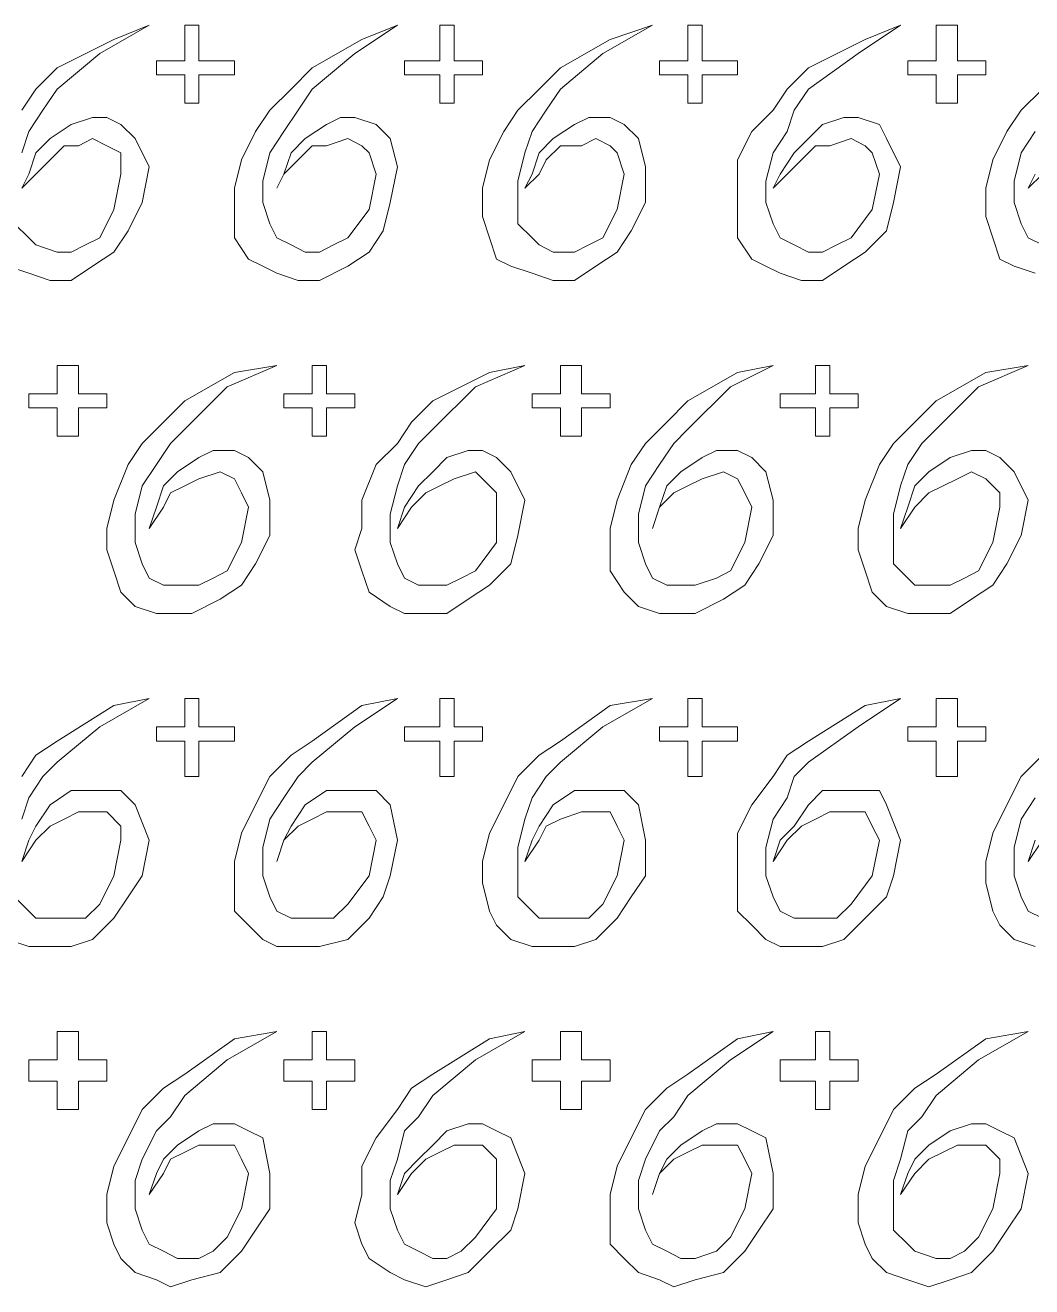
# Model space of a CAD drawing. Extents: x -66030 to 95157, y -13132 to 45879.
# Drawn here: x -5188 to -4633, y 25923 to 26618 of the extents above; entities that cross this region are included whole.
import ezdxf

# ---------------------------------------------------------------- set-up
doc = ezdxf.new("R2010")
doc.units = 0
doc.header["$LTSCALE"] = 100
doc.header["$MEASUREMENT"] = 0
doc.layers.get('0').update_dxf_attribs({"linetype": 'CONTINUOUS'})

msp = doc.modelspace()

# ---------------------------------------------------------------- linework, layer by layer
at = {"lineweight": 0}
for points in [[(-5189.67, 26547.82), (-5185.76, 26559.54), (-5177.95, 26571.26), (-5170.14, 26582.98), (-5146.7, 26602.51), (-5119.36, 26618.13), (-5138.89, 26610.32), (-5170.14, 26594.7), (-5181.86, 26582.98), (-5189.67, 26571.26)], [(-4627.21, 26582.98), (-4638.93, 26571.26), (-4646.74, 26559.54), (-4654.55, 26543.92), (-4658.46, 26528.29), (-4658.46, 26512.67), (-4654.55, 26500.95), (-4650.65, 26489.23), (-4642.83, 26485.33), (-4631.12, 26481.42)], [(-5197.48, 26485.33), (-5185.76, 26481.42), (-5174.05, 26477.52), (-5162.33, 26477.52), (-5150.61, 26485.33), (-5138.89, 26493.14), (-5131.08, 26504.86), (-5123.27, 26520.48), (-5119.36, 26540.01), (-5127.17, 26555.64), (-5134.99, 26563.45), (-5142.8, 26567.35), (-5150.61, 26567.35), (-5162.33, 26563.45), (-5174.05, 26555.64), (-5181.86, 26547.82), (-5185.76, 26536.11), (-5189.67, 26528.29)], [(-4627.21, 26497.05), (-4635.02, 26500.95), (-4638.93, 26508.76), (-4642.83, 26520.48), (-4642.83, 26532.2), (-4638.93, 26547.82), (-4631.12, 26559.54)], [(-5189.67, 26528.29), (-5181.86, 26536.11), (-5174.05, 26543.92), (-5166.23, 26551.73), (-5158.42, 26551.73), (-5150.61, 26555.64), (-5142.8, 26551.73), (-5134.99, 26547.82), (-5134.99, 26536.11), (-5138.89, 26516.58), (-5146.7, 26500.95), (-5154.52, 26497.05), (-5162.33, 26493.14), (-5170.14, 26493.14), (-5181.86, 26497.05), (-5185.76, 26500.95), (-5193.58, 26508.76)], [(-4631.12, 26536.11), (-4635.02, 26528.29), (-4635.02, 26528.29), (-4627.21, 26536.11)], [(-5189.67, 26180.66), (-5185.76, 26192.38), (-5177.95, 26204.1), (-5170.14, 26211.91), (-5146.7, 26231.44), (-5119.36, 26247.06), (-5138.89, 26243.16), (-5170.14, 26223.63), (-5181.86, 26215.82), (-5189.67, 26204.1)], [(-4627.21, 26215.82), (-4638.93, 26204.1), (-4646.74, 26188.47), (-4654.55, 26172.85), (-4658.46, 26157.23), (-4658.46, 26145.51), (-4654.55, 26129.89), (-4650.65, 26122.07), (-4642.83, 26114.26), (-4631.12, 26110.36)], [(-5197.48, 26114.26), (-5185.76, 26110.36), (-5174.05, 26110.36), (-5162.33, 26110.36), (-5150.61, 26114.26), (-5138.89, 26125.98), (-5131.08, 26137.7), (-5123.27, 26149.41), (-5119.36, 26168.94), (-5127.17, 26188.47), (-5134.99, 26196.29), (-5142.8, 26196.29), (-5150.61, 26196.29), (-5162.33, 26196.29), (-5174.05, 26188.47), (-5181.86, 26176.76), (-5185.76, 26168.94), (-5189.67, 26157.23)], [(-4627.21, 26125.98), (-4635.02, 26129.89), (-4638.93, 26137.7), (-4642.83, 26149.41), (-4642.83, 26165.04), (-4638.93, 26180.66), (-4631.12, 26192.38)], [(-5189.67, 26157.23), (-5181.86, 26168.94), (-5174.05, 26176.76), (-5166.23, 26180.66), (-5158.42, 26184.57), (-5150.61, 26184.57), (-5142.8, 26184.57), (-5134.99, 26176.76), (-5134.99, 26168.94), (-5138.89, 26149.41), (-5146.7, 26133.79), (-5154.52, 26125.98), (-5162.33, 26125.98), (-5170.14, 26125.98), (-5181.86, 26125.98), (-5185.76, 26129.89), (-5193.58, 26137.7)], [(-4631.12, 26168.94), (-4635.02, 26157.23), (-4635.02, 26157.23), (-4627.21, 26168.94)]]:
    msp.add_lwpolyline(points, dxfattribs=at)
for points in [[(-5115.46, 26598.6), (-5107.64, 26598.6), (-5099.83, 26598.6), (-5099.83, 26606.41), (-5099.83, 26618.13), (-5095.93, 26618.13), (-5092.02, 26618.13), (-5092.02, 26606.41), (-5092.02, 26598.6), (-5080.3, 26598.6), (-5072.49, 26598.6), (-5072.49, 26594.7), (-5072.49, 26590.79), (-5080.3, 26590.79), (-5092.02, 26590.79), (-5092.02, 26582.98), (-5092.02, 26575.17), (-5095.93, 26575.17), (-5099.83, 26575.17), (-5099.83, 26582.98), (-5099.83, 26590.79), (-5107.64, 26590.79), (-5115.46, 26590.79), (-5115.46, 26594.7), (-5115.46, 26598.6)], [(-5049.05, 26528.29), (-5045.15, 26536.11), (-5037.34, 26543.92), (-5029.53, 26551.73), (-5021.71, 26551.73), (-5010, 26555.64), (-5002.18, 26551.73), (-4998.28, 26547.82), (-4994.37, 26536.11), (-4998.28, 26516.58), (-5010, 26500.95), (-5017.81, 26497.05), (-5025.62, 26493.14), (-5033.43, 26493.14), (-5041.24, 26497.05), (-5049.05, 26500.95), (-5052.96, 26508.76), (-5056.87, 26520.48), (-5056.87, 26532.2), (-5052.96, 26547.82), (-5045.15, 26559.54), (-5037.34, 26571.26), (-5029.53, 26582.98), (-5006.09, 26602.51), (-4982.65, 26618.13), (-5002.18, 26610.32), (-5029.53, 26594.7), (-5041.24, 26582.98), (-5052.96, 26571.26), (-5060.77, 26559.54), (-5068.58, 26543.92), (-5072.49, 26528.29), (-5072.49, 26512.67), (-5072.49, 26500.95), (-5064.68, 26489.23), (-5056.87, 26485.33), (-5049.05, 26481.42), (-5037.34, 26477.52), (-5025.62, 26477.52), (-5010, 26485.33), (-4998.28, 26493.14), (-4990.47, 26504.86), (-4986.56, 26520.48), (-4982.65, 26540.01), (-4986.56, 26555.64), (-4994.37, 26563.45), (-5006.09, 26567.35), (-5013.9, 26567.35), (-5021.71, 26563.45), (-5033.43, 26555.64), (-5041.24, 26547.82), (-5045.15, 26536.11), (-5049.05, 26528.29)], [(-4978.75, 26598.6), (-4970.94, 26598.6), (-4959.22, 26598.6), (-4959.22, 26606.41), (-4959.22, 26618.13), (-4955.31, 26618.13), (-4951.41, 26618.13), (-4951.41, 26606.41), (-4951.41, 26598.6), (-4943.59, 26598.6), (-4935.78, 26598.6), (-4935.78, 26594.7), (-4935.78, 26590.79), (-4943.59, 26590.79), (-4951.41, 26590.79), (-4951.41, 26582.98), (-4951.41, 26575.17), (-4955.31, 26575.17), (-4959.22, 26575.17), (-4959.22, 26582.98), (-4959.22, 26590.79), (-4970.94, 26590.79), (-4978.75, 26590.79), (-4978.75, 26594.7), (-4978.75, 26598.6)], [(-4912.35, 26528.29), (-4904.53, 26536.11), (-4900.63, 26543.92), (-4892.82, 26551.73), (-4881.1, 26551.73), (-4873.29, 26555.64), (-4865.47, 26551.73), (-4861.57, 26547.82), (-4857.66, 26536.11), (-4861.57, 26516.58), (-4869.38, 26500.95), (-4877.19, 26497.05), (-4885, 26493.14), (-4896.72, 26493.14), (-4904.53, 26497.05), (-4908.44, 26500.95), (-4916.25, 26508.76), (-4916.25, 26520.48), (-4916.25, 26532.2), (-4912.35, 26547.82), (-4908.44, 26559.54), (-4900.63, 26571.26), (-4892.82, 26582.98), (-4869.38, 26602.51), (-4842.04, 26618.13), (-4865.47, 26610.32), (-4892.82, 26594.7), (-4904.53, 26582.98), (-4916.25, 26571.26), (-4924.06, 26559.54), (-4931.88, 26543.92), (-4935.78, 26528.29), (-4935.78, 26512.67), (-4931.88, 26500.95), (-4927.97, 26489.23), (-4920.16, 26485.33), (-4908.44, 26481.42), (-4896.72, 26477.52), (-4885, 26477.52), (-4873.29, 26485.33), (-4861.57, 26493.14), (-4853.76, 26504.86), (-4845.94, 26520.48), (-4845.94, 26540.01), (-4849.85, 26555.64), (-4857.66, 26563.45), (-4865.47, 26567.35), (-4877.19, 26567.35), (-4885, 26563.45), (-4896.72, 26555.64), (-4904.53, 26547.82), (-4908.44, 26536.11), (-4912.35, 26528.29)], [(-4838.13, 26598.6), (-4830.32, 26598.6), (-4822.51, 26598.6), (-4822.51, 26606.41), (-4822.51, 26618.13), (-4818.6, 26618.13), (-4814.7, 26618.13), (-4814.7, 26606.41), (-4814.7, 26598.6), (-4806.88, 26598.6), (-4795.17, 26598.6), (-4795.17, 26594.7), (-4795.17, 26590.79), (-4806.88, 26590.79), (-4814.7, 26590.79), (-4814.7, 26582.98), (-4814.7, 26575.17), (-4818.6, 26575.17), (-4822.51, 26575.17), (-4822.51, 26582.98), (-4822.51, 26590.79), (-4830.32, 26590.79), (-4838.13, 26590.79), (-4838.13, 26594.7), (-4838.13, 26598.6)], [(-4775.64, 26528.29), (-4767.83, 26536.11), (-4760.01, 26543.92), (-4752.2, 26551.73), (-4744.39, 26551.73), (-4732.67, 26555.64), (-4724.86, 26551.73), (-4720.95, 26547.82), (-4717.05, 26536.11), (-4720.95, 26516.58), (-4732.67, 26500.95), (-4740.48, 26497.05), (-4748.3, 26493.14), (-4756.11, 26493.14), (-4763.92, 26497.05), (-4771.73, 26500.95), (-4775.64, 26508.76), (-4779.54, 26520.48), (-4779.54, 26532.2), (-4775.64, 26547.82), (-4767.83, 26559.54), (-4763.92, 26571.26), (-4756.11, 26582.98), (-4728.77, 26602.51), (-4705.33, 26618.13), (-4724.86, 26610.32), (-4756.11, 26594.7), (-4767.83, 26582.98), (-4775.64, 26571.26), (-4787.36, 26559.54), (-4795.17, 26543.92), (-4795.17, 26528.29), (-4795.17, 26512.67), (-4795.17, 26500.95), (-4787.36, 26489.23), (-4779.54, 26485.33), (-4771.73, 26481.42), (-4760.01, 26477.52), (-4748.3, 26477.52), (-4736.58, 26485.33), (-4724.86, 26493.14), (-4713.14, 26504.86), (-4709.24, 26520.48), (-4705.33, 26540.01), (-4713.14, 26555.64), (-4717.05, 26563.45), (-4728.77, 26567.35), (-4736.58, 26567.35), (-4748.3, 26563.45), (-4756.11, 26555.64), (-4763.92, 26547.82), (-4771.73, 26536.11), (-4775.64, 26528.29)], [(-4701.42, 26598.6), (-4693.61, 26598.6), (-4685.8, 26598.6), (-4685.8, 26606.41), (-4685.8, 26618.13), (-4677.99, 26618.13), (-4674.08, 26618.13), (-4674.08, 26606.41), (-4674.08, 26598.6), (-4666.27, 26598.6), (-4658.46, 26598.6), (-4658.46, 26594.7), (-4658.46, 26590.79), (-4666.27, 26590.79), (-4674.08, 26590.79), (-4674.08, 26582.98), (-4674.08, 26575.17), (-4677.99, 26575.17), (-4685.8, 26575.17), (-4685.8, 26582.98), (-4685.8, 26590.79), (-4693.61, 26590.79), (-4701.42, 26590.79), (-4701.42, 26594.7), (-4701.42, 26598.6)], [(-5185.76, 26415.02), (-5177.95, 26415.02), (-5170.14, 26415.02), (-5170.14, 26422.83), (-5170.14, 26430.64), (-5162.33, 26430.64), (-5158.42, 26430.64), (-5158.42, 26422.83), (-5158.42, 26415.02), (-5150.61, 26415.02), (-5142.8, 26415.02), (-5142.8, 26411.11), (-5142.8, 26407.21), (-5150.61, 26407.21), (-5158.42, 26407.21), (-5158.42, 26399.4), (-5158.42, 26391.58), (-5162.33, 26391.58), (-5170.14, 26391.58), (-5170.14, 26399.4), (-5170.14, 26407.21), (-5177.95, 26407.21), (-5185.76, 26407.21), (-5185.76, 26411.11), (-5185.76, 26415.02)], [(-5119.36, 26340.81), (-5111.55, 26352.53), (-5107.64, 26360.34), (-5099.83, 26364.24), (-5092.02, 26368.15), (-5080.3, 26372.06), (-5072.49, 26368.15), (-5068.58, 26360.34), (-5064.68, 26352.53), (-5068.58, 26333), (-5076.4, 26317.37), (-5084.21, 26313.47), (-5092.02, 26309.56), (-5103.74, 26309.56), (-5111.55, 26309.56), (-5119.36, 26313.47), (-5123.27, 26321.28), (-5127.17, 26333), (-5127.17, 26348.62), (-5123.27, 26364.24), (-5115.46, 26375.96), (-5107.64, 26387.68), (-5099.83, 26395.49), (-5076.4, 26418.93), (-5049.05, 26430.64), (-5072.49, 26426.74), (-5099.83, 26411.11), (-5111.55, 26399.4), (-5123.27, 26387.68), (-5131.08, 26375.96), (-5138.89, 26356.43), (-5142.8, 26340.81), (-5142.8, 26329.09), (-5138.89, 26317.37), (-5134.99, 26305.65), (-5127.17, 26297.84), (-5115.46, 26293.94), (-5107.64, 26293.94), (-5095.93, 26293.94), (-5080.3, 26301.75), (-5068.58, 26309.56), (-5060.77, 26321.28), (-5052.96, 26336.9), (-5052.96, 26356.43), (-5056.87, 26372.06), (-5064.68, 26379.87), (-5072.49, 26383.77), (-5084.21, 26383.77), (-5092.02, 26379.87), (-5103.74, 26372.06), (-5111.55, 26364.24), (-5115.46, 26352.53), (-5119.36, 26340.81)], [(-5045.15, 26415.02), (-5037.34, 26415.02), (-5029.53, 26415.02), (-5029.53, 26422.83), (-5029.53, 26430.64), (-5025.62, 26430.64), (-5021.71, 26430.64), (-5021.71, 26422.83), (-5021.71, 26415.02), (-5013.9, 26415.02), (-5006.09, 26415.02), (-5006.09, 26411.11), (-5006.09, 26407.21), (-5013.9, 26407.21), (-5021.71, 26407.21), (-5021.71, 26399.4), (-5021.71, 26391.58), (-5025.62, 26391.58), (-5029.53, 26391.58), (-5029.53, 26399.4), (-5029.53, 26407.21), (-5037.34, 26407.21), (-5045.15, 26407.21), (-5045.15, 26411.11), (-5045.15, 26415.02)], [(-4982.65, 26340.81), (-4974.84, 26352.53), (-4967.03, 26360.34), (-4959.22, 26364.24), (-4951.41, 26368.15), (-4939.69, 26372.06), (-4935.78, 26368.15), (-4927.97, 26360.34), (-4927.97, 26352.53), (-4927.97, 26333), (-4939.69, 26317.37), (-4947.5, 26313.47), (-4955.31, 26309.56), (-4963.12, 26309.56), (-4970.94, 26309.56), (-4978.75, 26313.47), (-4982.65, 26321.28), (-4986.56, 26333), (-4986.56, 26348.62), (-4982.65, 26364.24), (-4978.75, 26375.96), (-4970.94, 26387.68), (-4963.12, 26395.49), (-4939.69, 26418.93), (-4912.35, 26430.64), (-4931.88, 26426.74), (-4963.12, 26411.11), (-4974.84, 26399.4), (-4982.65, 26387.68), (-4994.37, 26375.96), (-5002.18, 26356.43), (-5002.18, 26340.81), (-5006.09, 26329.09), (-5002.18, 26317.37), (-4998.28, 26305.65), (-4986.56, 26297.84), (-4978.75, 26293.94), (-4967.03, 26293.94), (-4955.31, 26293.94), (-4943.59, 26301.75), (-4931.88, 26309.56), (-4920.16, 26321.28), (-4916.25, 26336.9), (-4912.35, 26356.43), (-4920.16, 26372.06), (-4927.97, 26379.87), (-4935.78, 26383.77), (-4943.59, 26383.77), (-4955.31, 26379.87), (-4963.12, 26372.06), (-4970.94, 26364.24), (-4978.75, 26352.53), (-4982.65, 26340.81)], [(-4908.44, 26415.02), (-4900.63, 26415.02), (-4892.82, 26415.02), (-4892.82, 26422.83), (-4892.82, 26430.64), (-4888.91, 26430.64), (-4881.1, 26430.64), (-4881.1, 26422.83), (-4881.1, 26415.02), (-4873.29, 26415.02), (-4865.47, 26415.02), (-4865.47, 26411.11), (-4865.47, 26407.21), (-4873.29, 26407.21), (-4881.1, 26407.21), (-4881.1, 26399.4), (-4881.1, 26391.58), (-4888.91, 26391.58), (-4892.82, 26391.58), (-4892.82, 26399.4), (-4892.82, 26407.21), (-4900.63, 26407.21), (-4908.44, 26407.21), (-4908.44, 26411.11), (-4908.44, 26415.02)], [(-4842.04, 26340.81), (-4838.13, 26352.53), (-4830.32, 26360.34), (-4822.51, 26364.24), (-4814.7, 26368.15), (-4802.98, 26372.06), (-4795.17, 26368.15), (-4791.26, 26360.34), (-4787.36, 26352.53), (-4791.26, 26333), (-4799.07, 26317.37), (-4806.88, 26313.47), (-4818.6, 26309.56), (-4826.41, 26309.56), (-4834.23, 26309.56), (-4842.04, 26313.47), (-4845.94, 26321.28), (-4849.85, 26333), (-4849.85, 26348.62), (-4845.94, 26364.24), (-4838.13, 26375.96), (-4830.32, 26387.68), (-4822.51, 26395.49), (-4799.07, 26418.93), (-4775.64, 26430.64), (-4795.17, 26426.74), (-4822.51, 26411.11), (-4834.23, 26399.4), (-4845.94, 26387.68), (-4853.76, 26375.96), (-4861.57, 26356.43), (-4865.47, 26340.81), (-4865.47, 26329.09), (-4865.47, 26317.37), (-4857.66, 26305.65), (-4849.85, 26297.84), (-4838.13, 26293.94), (-4830.32, 26293.94), (-4818.6, 26293.94), (-4802.98, 26301.75), (-4791.26, 26309.56), (-4783.45, 26321.28), (-4775.64, 26336.9), (-4775.64, 26356.43), (-4779.54, 26372.06), (-4787.36, 26379.87), (-4795.17, 26383.77), (-4806.88, 26383.77), (-4814.7, 26379.87), (-4826.41, 26372.06), (-4834.23, 26364.24), (-4838.13, 26352.53), (-4842.04, 26340.81)], [(-4771.73, 26415.02), (-4760.01, 26415.02), (-4752.2, 26415.02), (-4752.2, 26422.83), (-4752.2, 26430.64), (-4748.3, 26430.64), (-4744.39, 26430.64), (-4744.39, 26422.83), (-4744.39, 26415.02), (-4736.58, 26415.02), (-4728.77, 26415.02), (-4728.77, 26411.11), (-4728.77, 26407.21), (-4736.58, 26407.21), (-4744.39, 26407.21), (-4744.39, 26399.4), (-4744.39, 26391.58), (-4748.3, 26391.58), (-4752.2, 26391.58), (-4752.2, 26399.4), (-4752.2, 26407.21), (-4760.01, 26407.21), (-4771.73, 26407.21), (-4771.73, 26411.11), (-4771.73, 26415.02)], [(-4705.33, 26340.81), (-4697.52, 26352.53), (-4689.71, 26360.34), (-4681.89, 26364.24), (-4674.08, 26368.15), (-4666.27, 26372.06), (-4658.46, 26368.15), (-4650.65, 26360.34), (-4650.65, 26352.53), (-4654.55, 26333), (-4662.36, 26317.37), (-4670.18, 26313.47), (-4677.99, 26309.56), (-4685.8, 26309.56), (-4697.52, 26309.56), (-4701.42, 26313.47), (-4709.24, 26321.28), (-4709.24, 26333), (-4709.24, 26348.62), (-4705.33, 26364.24), (-4701.42, 26375.96), (-4693.61, 26387.68), (-4685.8, 26395.49), (-4662.36, 26418.93), (-4635.02, 26430.64), (-4658.46, 26426.74), (-4685.8, 26411.11), (-4697.52, 26399.4), (-4709.24, 26387.68), (-4717.05, 26375.96), (-4724.86, 26356.43), (-4728.77, 26340.81), (-4728.77, 26329.09), (-4724.86, 26317.37), (-4720.95, 26305.65), (-4713.14, 26297.84), (-4701.42, 26293.94), (-4689.71, 26293.94), (-4677.99, 26293.94), (-4666.27, 26301.75), (-4654.55, 26309.56), (-4646.74, 26321.28), (-4638.93, 26336.9), (-4635.02, 26356.43), (-4642.83, 26372.06), (-4650.65, 26379.87), (-4658.46, 26383.77), (-4666.27, 26383.77), (-4677.99, 26379.87), (-4689.71, 26372.06), (-4697.52, 26364.24), (-4701.42, 26352.53), (-4705.33, 26340.81)], [(-5115.46, 26231.44), (-5107.64, 26231.44), (-5099.83, 26231.44), (-5099.83, 26239.25), (-5099.83, 26247.06), (-5095.93, 26247.06), (-5092.02, 26247.06), (-5092.02, 26239.25), (-5092.02, 26231.44), (-5080.3, 26231.44), (-5072.49, 26231.44), (-5072.49, 26227.53), (-5072.49, 26223.63), (-5080.3, 26223.63), (-5092.02, 26223.63), (-5092.02, 26211.91), (-5092.02, 26204.1), (-5095.93, 26204.1), (-5099.83, 26204.1), (-5099.83, 26211.91), (-5099.83, 26223.63), (-5107.64, 26223.63), (-5115.46, 26223.63), (-5115.46, 26227.53), (-5115.46, 26231.44)], [(-5049.05, 26157.23), (-5045.15, 26168.94), (-5037.34, 26176.76), (-5029.53, 26180.66), (-5021.71, 26184.57), (-5010, 26184.57), (-5002.18, 26184.57), (-4998.28, 26176.76), (-4994.37, 26168.94), (-4998.28, 26149.41), (-5010, 26133.79), (-5017.81, 26125.98), (-5025.62, 26125.98), (-5033.43, 26125.98), (-5041.24, 26125.98), (-5049.05, 26129.89), (-5052.96, 26137.7), (-5056.87, 26149.41), (-5056.87, 26165.04), (-5052.96, 26180.66), (-5045.15, 26192.38), (-5037.34, 26204.1), (-5029.53, 26211.91), (-5006.09, 26231.44), (-4982.65, 26247.06), (-5002.18, 26243.16), (-5029.53, 26223.63), (-5041.24, 26215.82), (-5052.96, 26204.1), (-5060.77, 26188.47), (-5068.58, 26172.85), (-5072.49, 26157.23), (-5072.49, 26145.51), (-5072.49, 26129.89), (-5064.68, 26122.07), (-5056.87, 26114.26), (-5049.05, 26110.36), (-5037.34, 26110.36), (-5025.62, 26110.36), (-5010, 26114.26), (-4998.28, 26125.98), (-4990.47, 26137.7), (-4986.56, 26149.41), (-4982.65, 26168.94), (-4986.56, 26188.47), (-4994.37, 26196.29), (-5006.09, 26196.29), (-5013.9, 26196.29), (-5021.71, 26196.29), (-5033.43, 26188.47), (-5041.24, 26176.76), (-5045.15, 26168.94), (-5049.05, 26157.23)], [(-4978.75, 26231.44), (-4970.94, 26231.44), (-4959.22, 26231.44), (-4959.22, 26239.25), (-4959.22, 26247.06), (-4955.31, 26247.06), (-4951.41, 26247.06), (-4951.41, 26239.25), (-4951.41, 26231.44), (-4943.59, 26231.44), (-4935.78, 26231.44), (-4935.78, 26227.53), (-4935.78, 26223.63), (-4943.59, 26223.63), (-4951.41, 26223.63), (-4951.41, 26211.91), (-4951.41, 26204.1), (-4955.31, 26204.1), (-4959.22, 26204.1), (-4959.22, 26211.91), (-4959.22, 26223.63), (-4970.94, 26223.63), (-4978.75, 26223.63), (-4978.75, 26227.53), (-4978.75, 26231.44)], [(-4912.35, 26157.23), (-4904.53, 26168.94), (-4900.63, 26176.76), (-4892.82, 26180.66), (-4881.1, 26184.57), (-4873.29, 26184.57), (-4865.47, 26184.57), (-4861.57, 26176.76), (-4857.66, 26168.94), (-4861.57, 26149.41), (-4869.38, 26133.79), (-4877.19, 26125.98), (-4885, 26125.98), (-4896.72, 26125.98), (-4904.53, 26125.98), (-4908.44, 26129.89), (-4916.25, 26137.7), (-4916.25, 26149.41), (-4916.25, 26165.04), (-4912.35, 26180.66), (-4908.44, 26192.38), (-4900.63, 26204.1), (-4892.82, 26211.91), (-4869.38, 26231.44), (-4842.04, 26247.06), (-4865.47, 26243.16), (-4892.82, 26223.63), (-4904.53, 26215.82), (-4916.25, 26204.1), (-4924.06, 26188.47), (-4931.88, 26172.85), (-4935.78, 26157.23), (-4935.78, 26145.51), (-4931.88, 26129.89), (-4927.97, 26122.07), (-4920.16, 26114.26), (-4908.44, 26110.36), (-4896.72, 26110.36), (-4885, 26110.36), (-4873.29, 26114.26), (-4861.57, 26125.98), (-4853.76, 26137.7), (-4845.94, 26149.41), (-4845.94, 26168.94), (-4849.85, 26188.47), (-4857.66, 26196.29), (-4865.47, 26196.29), (-4877.19, 26196.29), (-4885, 26196.29), (-4896.72, 26188.47), (-4904.53, 26176.76), (-4908.44, 26168.94), (-4912.35, 26157.23)], [(-4838.13, 26231.44), (-4830.32, 26231.44), (-4822.51, 26231.44), (-4822.51, 26239.25), (-4822.51, 26247.06), (-4818.6, 26247.06), (-4814.7, 26247.06), (-4814.7, 26239.25), (-4814.7, 26231.44), (-4806.88, 26231.44), (-4795.17, 26231.44), (-4795.17, 26227.53), (-4795.17, 26223.63), (-4806.88, 26223.63), (-4814.7, 26223.63), (-4814.7, 26211.91), (-4814.7, 26204.1), (-4818.6, 26204.1), (-4822.51, 26204.1), (-4822.51, 26211.91), (-4822.51, 26223.63), (-4830.32, 26223.63), (-4838.13, 26223.63), (-4838.13, 26227.53), (-4838.13, 26231.44)], [(-4775.64, 26157.23), (-4767.83, 26168.94), (-4760.01, 26176.76), (-4752.2, 26180.66), (-4744.39, 26184.57), (-4732.67, 26184.57), (-4724.86, 26184.57), (-4720.95, 26176.76), (-4717.05, 26168.94), (-4720.95, 26149.41), (-4732.67, 26133.79), (-4740.48, 26125.98), (-4748.3, 26125.98), (-4756.11, 26125.98), (-4763.92, 26125.98), (-4771.73, 26129.89), (-4775.64, 26137.7), (-4779.54, 26149.41), (-4779.54, 26165.04), (-4775.64, 26180.66), (-4767.83, 26192.38), (-4763.92, 26204.1), (-4756.11, 26211.91), (-4728.77, 26231.44), (-4705.33, 26247.06), (-4724.86, 26243.16), (-4756.11, 26223.63), (-4767.83, 26215.82), (-4775.64, 26204.1), (-4787.36, 26188.47), (-4795.17, 26172.85), (-4795.17, 26157.23), (-4795.17, 26145.51), (-4795.17, 26129.89), (-4787.36, 26122.07), (-4779.54, 26114.26), (-4771.73, 26110.36), (-4760.01, 26110.36), (-4748.3, 26110.36), (-4736.58, 26114.26), (-4724.86, 26125.98), (-4713.14, 26137.7), (-4709.24, 26149.41), (-4705.33, 26168.94), (-4713.14, 26188.47), (-4717.05, 26196.29), (-4728.77, 26196.29), (-4736.58, 26196.29), (-4748.3, 26196.29), (-4756.11, 26188.47), (-4763.92, 26176.76), (-4771.73, 26168.94), (-4775.64, 26157.23)], [(-4701.42, 26231.44), (-4693.61, 26231.44), (-4685.8, 26231.44), (-4685.8, 26239.25), (-4685.8, 26247.06), (-4677.99, 26247.06), (-4674.08, 26247.06), (-4674.08, 26239.25), (-4674.08, 26231.44), (-4666.27, 26231.44), (-4658.46, 26231.44), (-4658.46, 26227.53), (-4658.46, 26223.63), (-4666.27, 26223.63), (-4674.08, 26223.63), (-4674.08, 26211.91), (-4674.08, 26204.1), (-4677.99, 26204.1), (-4685.8, 26204.1), (-4685.8, 26211.91), (-4685.8, 26223.63), (-4693.61, 26223.63), (-4701.42, 26223.63), (-4701.42, 26227.53), (-4701.42, 26231.44)], [(-5185.76, 26047.86), (-5177.95, 26047.86), (-5170.14, 26047.86), (-5170.14, 26055.67), (-5170.14, 26063.48), (-5162.33, 26063.48), (-5158.42, 26063.48), (-5158.42, 26055.67), (-5158.42, 26047.86), (-5150.61, 26047.86), (-5142.8, 26047.86), (-5142.8, 26040.05), (-5142.8, 26036.14), (-5150.61, 26036.14), (-5158.42, 26036.14), (-5158.42, 26028.33), (-5158.42, 26020.52), (-5162.33, 26020.52), (-5170.14, 26020.52), (-5170.14, 26028.33), (-5170.14, 26036.14), (-5177.95, 26036.14), (-5185.76, 26036.14), (-5185.76, 26040.05), (-5185.76, 26047.86)], [(-5119.36, 25973.65), (-5111.55, 25985.36), (-5107.64, 25993.18), (-5099.83, 25997.08), (-5092.02, 26000.99), (-5080.3, 26000.99), (-5072.49, 26000.99), (-5068.58, 25993.18), (-5064.68, 25985.36), (-5068.58, 25965.83), (-5076.4, 25950.21), (-5084.21, 25942.4), (-5092.02, 25938.49), (-5103.74, 25938.49), (-5111.55, 25942.4), (-5119.36, 25946.3), (-5123.27, 25954.12), (-5127.17, 25965.83), (-5127.17, 25981.46), (-5123.27, 25993.18), (-5115.46, 26008.8), (-5107.64, 26016.61), (-5099.83, 26028.33), (-5076.4, 26047.86), (-5049.05, 26063.48), (-5072.49, 26059.58), (-5099.83, 26040.05), (-5111.55, 26032.24), (-5123.27, 26020.52), (-5131.08, 26004.89), (-5138.89, 25989.27), (-5142.8, 25973.65), (-5142.8, 25958.02), (-5138.89, 25946.3), (-5134.99, 25938.49), (-5127.17, 25930.68), (-5115.46, 25926.77), (-5107.64, 25922.87), (-5095.93, 25926.77), (-5080.3, 25930.68), (-5068.58, 25942.4), (-5060.77, 25954.12), (-5052.96, 25965.83), (-5052.96, 25985.36), (-5056.87, 26004.89), (-5064.68, 26008.8), (-5072.49, 26012.71), (-5084.21, 26012.71), (-5092.02, 26008.8), (-5103.74, 26000.99), (-5111.55, 25993.18), (-5115.46, 25985.36), (-5119.36, 25973.65)], [(-5045.15, 26047.86), (-5037.34, 26047.86), (-5029.53, 26047.86), (-5029.53, 26055.67), (-5029.53, 26063.48), (-5025.62, 26063.48), (-5021.71, 26063.48), (-5021.71, 26055.67), (-5021.71, 26047.86), (-5013.9, 26047.86), (-5006.09, 26047.86), (-5006.09, 26040.05), (-5006.09, 26036.14), (-5013.9, 26036.14), (-5021.71, 26036.14), (-5021.71, 26028.33), (-5021.71, 26020.52), (-5025.62, 26020.52), (-5029.53, 26020.52), (-5029.53, 26028.33), (-5029.53, 26036.14), (-5037.34, 26036.14), (-5045.15, 26036.14), (-5045.15, 26040.05), (-5045.15, 26047.86)], [(-4982.65, 25973.65), (-4974.84, 25985.36), (-4967.03, 25993.18), (-4959.22, 25997.08), (-4951.41, 26000.99), (-4939.69, 26000.99), (-4935.78, 26000.99), (-4927.97, 25993.18), (-4927.97, 25985.36), (-4927.97, 25965.83), (-4939.69, 25950.21), (-4947.5, 25942.4), (-4955.31, 25938.49), (-4963.12, 25938.49), (-4970.94, 25942.4), (-4978.75, 25946.3), (-4982.65, 25954.12), (-4986.56, 25965.83), (-4986.56, 25981.46), (-4982.65, 25993.18), (-4978.75, 26008.8), (-4970.94, 26016.61), (-4963.12, 26028.33), (-4939.69, 26047.86), (-4912.35, 26063.48), (-4931.88, 26059.58), (-4963.12, 26040.05), (-4974.84, 26032.24), (-4982.65, 26020.52), (-4994.37, 26004.89), (-5002.18, 25989.27), (-5002.18, 25973.65), (-5006.09, 25958.02), (-5002.18, 25946.3), (-4998.28, 25938.49), (-4986.56, 25930.68), (-4978.75, 25926.77), (-4967.03, 25922.87), (-4955.31, 25926.77), (-4943.59, 25930.68), (-4931.88, 25942.4), (-4920.16, 25954.12), (-4916.25, 25965.83), (-4912.35, 25985.36), (-4920.16, 26004.89), (-4927.97, 26008.8), (-4935.78, 26012.71), (-4943.59, 26012.71), (-4955.31, 26008.8), (-4963.12, 26000.99), (-4970.94, 25993.18), (-4978.75, 25985.36), (-4982.65, 25973.65)], [(-4908.44, 26047.86), (-4900.63, 26047.86), (-4892.82, 26047.86), (-4892.82, 26055.67), (-4892.82, 26063.48), (-4888.91, 26063.48), (-4881.1, 26063.48), (-4881.1, 26055.67), (-4881.1, 26047.86), (-4873.29, 26047.86), (-4865.47, 26047.86), (-4865.47, 26040.05), (-4865.47, 26036.14), (-4873.29, 26036.14), (-4881.1, 26036.14), (-4881.1, 26028.33), (-4881.1, 26020.52), (-4888.91, 26020.52), (-4892.82, 26020.52), (-4892.82, 26028.33), (-4892.82, 26036.14), (-4900.63, 26036.14), (-4908.44, 26036.14), (-4908.44, 26040.05), (-4908.44, 26047.86)], [(-4842.04, 25973.65), (-4838.13, 25985.36), (-4830.32, 25993.18), (-4822.51, 25997.08), (-4814.7, 26000.99), (-4802.98, 26000.99), (-4795.17, 26000.99), (-4791.26, 25993.18), (-4787.36, 25985.36), (-4791.26, 25965.83), (-4799.07, 25950.21), (-4806.88, 25942.4), (-4818.6, 25938.49), (-4826.41, 25938.49), (-4834.23, 25942.4), (-4842.04, 25946.3), (-4845.94, 25954.12), (-4849.85, 25965.83), (-4849.85, 25981.46), (-4845.94, 25993.18), (-4838.13, 26008.8), (-4830.32, 26016.61), (-4822.51, 26028.33), (-4799.07, 26047.86), (-4775.64, 26063.48), (-4795.17, 26059.58), (-4822.51, 26040.05), (-4834.23, 26032.24), (-4845.94, 26020.52), (-4853.76, 26004.89), (-4861.57, 25989.27), (-4865.47, 25973.65), (-4865.47, 25958.02), (-4865.47, 25946.3), (-4857.66, 25938.49), (-4849.85, 25930.68), (-4838.13, 25926.77), (-4830.32, 25922.87), (-4818.6, 25926.77), (-4802.98, 25930.68), (-4791.26, 25942.4), (-4783.45, 25954.12), (-4775.64, 25965.83), (-4775.64, 25985.36), (-4779.54, 26004.89), (-4787.36, 26008.8), (-4795.17, 26012.71), (-4806.88, 26012.71), (-4814.7, 26008.8), (-4826.41, 26000.99), (-4834.23, 25993.18), (-4838.13, 25985.36), (-4842.04, 25973.65)], [(-4771.73, 26047.86), (-4760.01, 26047.86), (-4752.2, 26047.86), (-4752.2, 26055.67), (-4752.2, 26063.48), (-4748.3, 26063.48), (-4744.39, 26063.48), (-4744.39, 26055.67), (-4744.39, 26047.86), (-4736.58, 26047.86), (-4728.77, 26047.86), (-4728.77, 26040.05), (-4728.77, 26036.14), (-4736.58, 26036.14), (-4744.39, 26036.14), (-4744.39, 26028.33), (-4744.39, 26020.52), (-4748.3, 26020.52), (-4752.2, 26020.52), (-4752.2, 26028.33), (-4752.2, 26036.14), (-4760.01, 26036.14), (-4771.73, 26036.14), (-4771.73, 26040.05), (-4771.73, 26047.86)], [(-4705.33, 25973.65), (-4697.52, 25985.36), (-4689.71, 25993.18), (-4681.89, 25997.08), (-4674.08, 26000.99), (-4666.27, 26000.99), (-4658.46, 26000.99), (-4650.65, 25993.18), (-4650.65, 25985.36), (-4654.55, 25965.83), (-4662.36, 25950.21), (-4670.18, 25942.4), (-4677.99, 25938.49), (-4685.8, 25938.49), (-4697.52, 25942.4), (-4701.42, 25946.3), (-4709.24, 25954.12), (-4709.24, 25965.83), (-4709.24, 25981.46), (-4705.33, 25993.18), (-4701.42, 26008.8), (-4693.61, 26016.61), (-4685.8, 26028.33), (-4662.36, 26047.86), (-4635.02, 26063.48), (-4658.46, 26059.58), (-4685.8, 26040.05), (-4697.52, 26032.24), (-4709.24, 26020.52), (-4717.05, 26004.89), (-4724.86, 25989.27), (-4728.77, 25973.65), (-4728.77, 25958.02), (-4724.86, 25946.3), (-4720.95, 25938.49), (-4713.14, 25930.68), (-4701.42, 25926.77), (-4689.71, 25922.87), (-4677.99, 25926.77), (-4666.27, 25930.68), (-4654.55, 25942.4), (-4646.74, 25954.12), (-4638.93, 25965.83), (-4635.02, 25985.36), (-4642.83, 26004.89), (-4650.65, 26008.8), (-4658.46, 26012.71), (-4666.27, 26012.71), (-4677.99, 26008.8), (-4689.71, 26000.99), (-4697.52, 25993.18), (-4701.42, 25985.36), (-4705.33, 25973.65)]]:
    msp.add_lwpolyline(points, close=True, dxfattribs=at)

doc.saveas('drawing.dxf')
